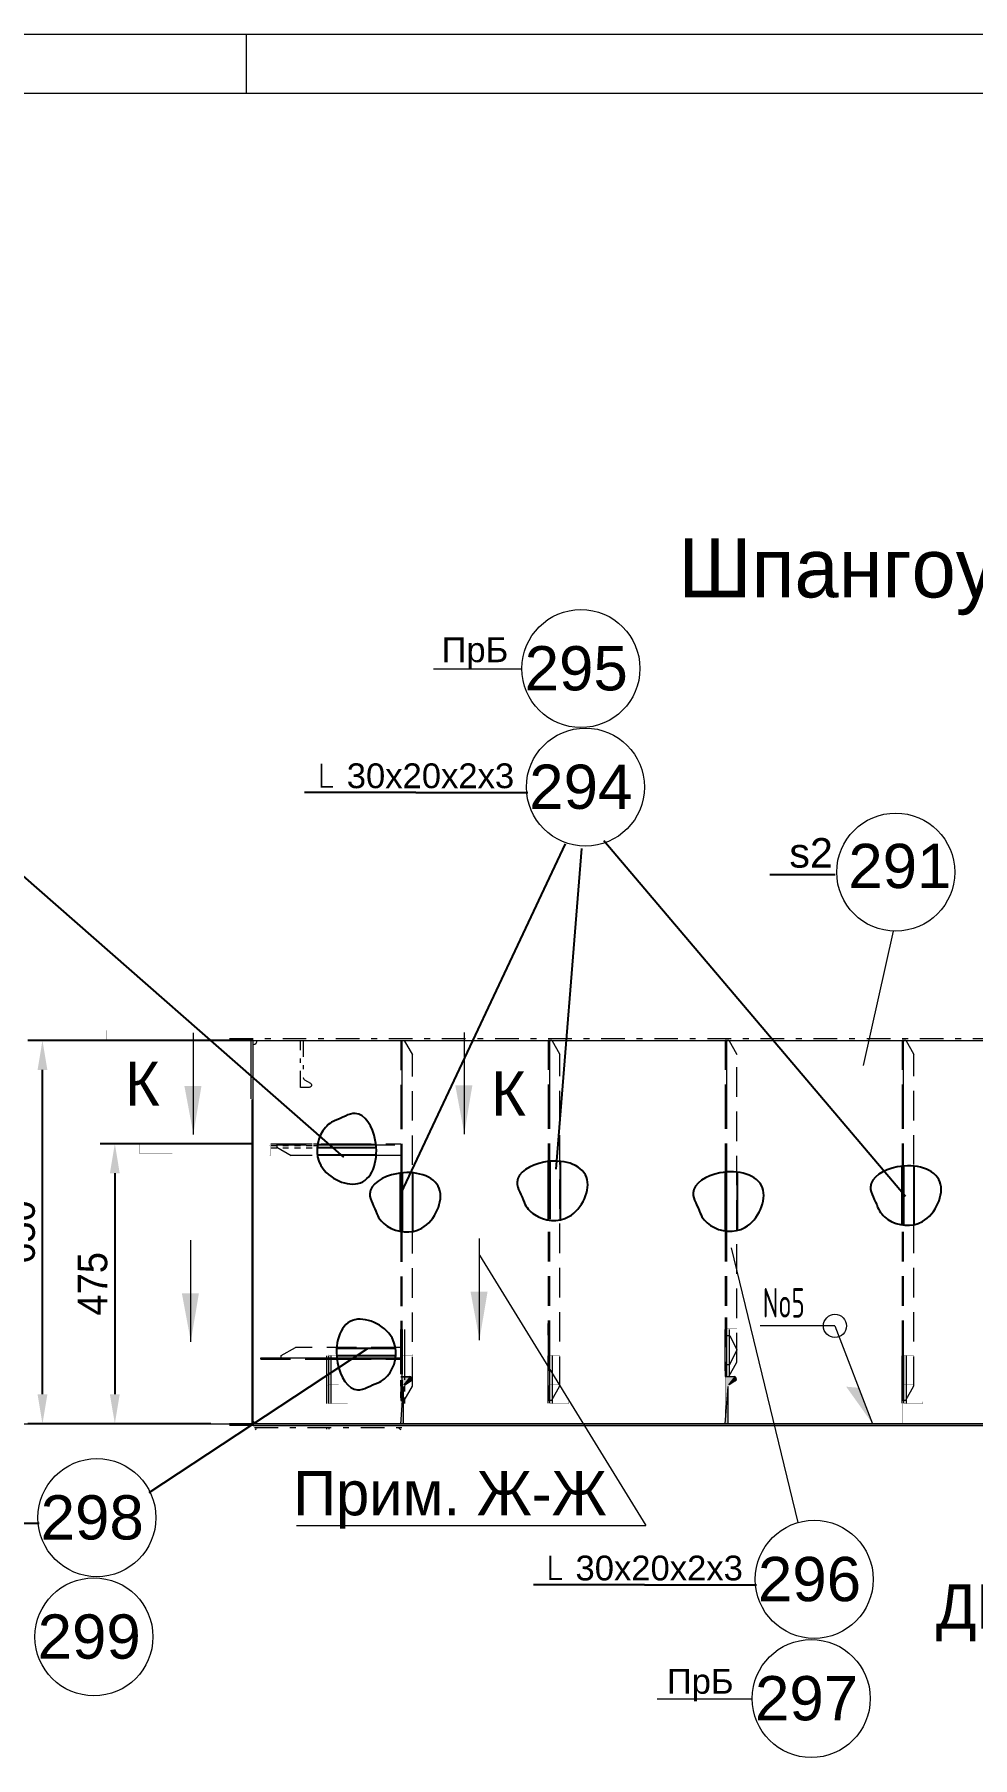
# Model space of a CAD drawing. Header units: millimetres. Extents: x 149544 to 197467, y -3118 to 25363.
# Drawn here: x 180872 to 182462, y 6545 to 9465 of the extents above; entities that cross this region are included whole.
import ezdxf

# ---------------------------------------------------------------- set-up
doc = ezdxf.new("R2010")
doc.units = ezdxf.units.MM
doc.header["$MEASUREMENT"] = 0
for name, pattern in [('K5LT32768', [0]), ('K5LT32769', [0]), ('K5LT32781', [90, 40, -20, 10, -20]), ('K5LT32789', [0]), ('K5LT32790', [520, 450, -30, 10, -30]), ('K5LT32791', [0]), ('K5LT32793', [10, 5, -5]), ('K5LT32795', [75, 50, -25]), ('K5LT32798', [20, 10, -10]), ('K5LT32799', [20, 10, -10]), ('K5LT32813', [90, 40, -20, 10, -20]), ('K5LT32814', [63, 28, -14, 7, -14]), ('K5LT_THIN', [0])]:
    doc.linetypes.add(name, pattern=pattern)
doc.layers.add('pen_035', color=1, linetype='Continuous')
doc.layers.add('pen_7', color=1, linetype='Continuous')
doc.styles.add('KTEXTSTYLE', font='GOST_AU.SHX', dxfattribs={"width": 0.96, "height": 5})
doc.styles.add('style5', font='arial.ttf', dxfattribs={"height": 3})
doc.dimstyles.new('PB20', dxfattribs={"dimscale": 20, "dimtxt": 2.5, "dimasz": 2.5, "dimexe": 1.25, "dimexo": 0, "dimtad": 1, "dimdec": 0, "dimtxsty": 'Standard', "dimcen": 2.5, "dimclrd": 7, "dimclre": 7, "dimclrt": 4, "dimadec": 0, "dimazin": 0, "dimtfac": 1, "dimtdec": 0, "dimtmove": 0, "dimatfit": 3, "dimfxl": 1.25, "dimarcsym": 0})

# ---------------------------------------------------------------- blocks, each defined once
blk = doc.blocks.new('*D3233')
at = {"color": 7, "lineweight": -2}
for p, q in [((181243.1, 7760.5), (180860.9, 7760.5)), ((180885.9, 7160.9), (180885.9, 7710.5)), ((181171.1, 7110.9), (180860.9, 7110.9))]:
    blk.add_line(p, q, dxfattribs=at)
at = {"color": 7}
for points in [[(180877.6, 7710.5), (180894.3, 7710.5), (180885.9, 7760.5)], [(180877.6, 7160.9), (180894.3, 7160.9), (180885.9, 7110.9)]]:
    blk.add_solid(points, dxfattribs=at)
at = {"layer": 'Defpoints', "color": 0}
for p in [(180885.9, 7760.5), (181243.1, 7760.5), (181171.1, 7110.9)]:
    blk.add_point(p, dxfattribs=at)
at = {"color": 4, "insert": (180848.4, 7435.7), "char_height": 50, "attachment_point": 5, "rotation": 90}
blk.add_mtext('\\H50.0;\\W0.965;\\Q0;\\H50.0;\\W0.965;\\Q0;\\Q0;650', dxfattribs=at)
blk = doc.blocks.new('*D3234')
at = {"color": 7, "lineweight": -2}
for p, q in [((181243.1, 7585.4), (180983.6, 7585.4)), ((181008.6, 7535.4), (181008.6, 7160.9)), ((181077.4, 7110.9), (180983.6, 7110.9))]:
    blk.add_line(p, q, dxfattribs=at)
at = {"color": 7}
for points in [[(181000.2, 7535.4), (181016.9, 7535.4), (181008.6, 7585.4)], [(181000.2, 7160.9), (181016.9, 7160.9), (181008.6, 7110.9)]]:
    blk.add_solid(points, dxfattribs=at)
at = {"layer": 'Defpoints', "color": 0}
for p in [(181243.1, 7585.4), (181008.6, 7110.9), (181077.4, 7110.9)]:
    blk.add_point(p, dxfattribs=at)
at = {"color": 4, "insert": (180971.1, 7348.1), "char_height": 50, "attachment_point": 5, "rotation": 90}
blk.add_mtext('\\H50.0;\\W0.965;\\Q0;\\H50.0;\\W0.965;\\Q0;\\Q0;475', dxfattribs=at)
blk = doc.blocks.new('U507')
at = {"layer": 'pen_035', "color": 1, "linetype": 'K5LT32769', "lineweight": 18, "true_color": 0xff0000}
for p, q in [((-152355.7, -1015.1), (-152339, -1015.5)), ((-152355.7, -1015.1), (-152340.7, -1015.1)), ((-152339, -1015.5), (-152340.7, -1015.1))]:
    blk.add_line(p, q, dxfattribs=at)
blk = doc.blocks.new('U508')
at = {"layer": 'pen_035', "color": 1, "linetype": 'K5LT32769', "lineweight": 18, "true_color": 0xff0000}
for p in [(-152348.7, -1028.4), (-152338.7, -1022.6)]:
    blk.add_line(p, (-152337.4, -1021.4), dxfattribs=at)
blk = doc.blocks.new('U509')
at = {"layer": 'pen_035', "color": 1, "linetype": 'K5LT32769', "lineweight": 18, "true_color": 0xff0000}
for p in [(-152348.7, -1028.4), (-152337.4, -1021.4)]:
    blk.add_line(p, (-152336.7, -1019.8), dxfattribs=at)
blk = doc.blocks.new('U510')
at = {"layer": 'pen_035', "color": 1, "linetype": 'K5LT32769', "lineweight": 18, "true_color": 0xff0000}
for p in [(-152348.7, -1028.4), (-152336.7, -1019.8)]:
    blk.add_line(p, (-152336.8, -1018.1), dxfattribs=at)
blk = doc.blocks.new('U511')
at = {"layer": 'pen_035', "color": 1, "linetype": 'K5LT32769', "lineweight": 18, "true_color": 0xff0000}
for p in [(-152349.7, -1029.3), (-152336.8, -1018.1)]:
    blk.add_line(p, (-152337.6, -1016.6), dxfattribs=at)
blk = doc.blocks.new('U512')
at = {"layer": 'pen_035', "color": 1, "linetype": 'K5LT32769', "lineweight": 18, "true_color": 0xff0000}
for p in [(-152349.7, -1029.3), (-152337.6, -1016.6)]:
    blk.add_line(p, (-152339, -1015.5), dxfattribs=at)
blk = doc.blocks.new('U513')
at = {"layer": 'pen_035', "color": 1, "linetype": 'K5LT32769', "lineweight": 18, "true_color": 0xff0000}
blk.add_line((-152355.7, -1095.1), (-152350.7, -1031.9), dxfattribs=at)
blk = doc.blocks.new('U514')
at = {"layer": 'pen_035', "color": 1, "linetype": 'K5LT32769', "lineweight": 18, "true_color": 0xff0000}
for p in [(-152355.7, -1095.1), (-152350.7, -1095.1)]:
    blk.add_line(p, (-152350.7, -1031.9), dxfattribs=at)
blk = doc.blocks.new('U527')
at = {"layer": 'pen_035', "color": 1, "linetype": 'K5LT32769', "lineweight": 18, "true_color": 0xff0000}
for p, q in [((-152905.7, -1015.1), (-152889, -1015.5)), ((-152905.7, -1015.1), (-152890.7, -1015.1)), ((-152889, -1015.5), (-152890.7, -1015.1))]:
    blk.add_line(p, q, dxfattribs=at)
blk = doc.blocks.new('U528')
at = {"layer": 'pen_035', "color": 1, "linetype": 'K5LT32769', "lineweight": 18, "true_color": 0xff0000}
for p in [(-152898.7, -1028.4), (-152888.7, -1022.6)]:
    blk.add_line(p, (-152887.4, -1021.4), dxfattribs=at)
blk = doc.blocks.new('U529')
at = {"layer": 'pen_035', "color": 1, "linetype": 'K5LT32769', "lineweight": 18, "true_color": 0xff0000}
for p in [(-152898.7, -1028.4), (-152887.4, -1021.4)]:
    blk.add_line(p, (-152886.7, -1019.8), dxfattribs=at)
blk = doc.blocks.new('U530')
at = {"layer": 'pen_035', "color": 1, "linetype": 'K5LT32769', "lineweight": 18, "true_color": 0xff0000}
for p in [(-152898.7, -1028.4), (-152886.7, -1019.8)]:
    blk.add_line(p, (-152886.8, -1018.1), dxfattribs=at)
blk = doc.blocks.new('U531')
at = {"layer": 'pen_035', "color": 1, "linetype": 'K5LT32769', "lineweight": 18, "true_color": 0xff0000}
for p in [(-152899.7, -1029.3), (-152886.8, -1018.1)]:
    blk.add_line(p, (-152887.6, -1016.6), dxfattribs=at)
blk = doc.blocks.new('U532')
at = {"layer": 'pen_035', "color": 1, "linetype": 'K5LT32769', "lineweight": 18, "true_color": 0xff0000}
for p in [(-152899.7, -1029.3), (-152887.6, -1016.6)]:
    blk.add_line(p, (-152889, -1015.5), dxfattribs=at)
blk = doc.blocks.new('U533')
at = {"layer": 'pen_035', "color": 1, "linetype": 'K5LT32769', "lineweight": 18, "true_color": 0xff0000}
blk.add_line((-152905.7, -1095.1), (-152900.7, -1031.9), dxfattribs=at)
blk = doc.blocks.new('U534')
at = {"layer": 'pen_035', "color": 1, "linetype": 'K5LT32769', "lineweight": 18, "true_color": 0xff0000}
for p in [(-152905.7, -1095.1), (-152900.7, -1095.1)]:
    blk.add_line(p, (-152900.7, -1031.9), dxfattribs=at)
blk = doc.blocks.new('U1280')
at = {"layer": 'pen_035', "color": 1, "linetype": 'K5LT32769', "lineweight": 18, "true_color": 0xff0000}
for p, q in [((-152905.7, -1015.6), (-152889, -1016)), ((-152905.7, -1015.6), (-152890.7, -1015.6)), ((-152889, -1016), (-152890.7, -1015.6))]:
    blk.add_line(p, q, dxfattribs=at)
blk = doc.blocks.new('U1281')
at = {"layer": 'pen_035', "color": 1, "linetype": 'K5LT32769', "lineweight": 18, "true_color": 0xff0000}
for p in [(-152898.7, -1028.9), (-152888.7, -1023.1)]:
    blk.add_line(p, (-152887.4, -1021.9), dxfattribs=at)
blk = doc.blocks.new('U1282')
at = {"layer": 'pen_035', "color": 1, "linetype": 'K5LT32769', "lineweight": 18, "true_color": 0xff0000}
for p in [(-152898.7, -1028.9), (-152887.4, -1021.9)]:
    blk.add_line(p, (-152886.7, -1020.3), dxfattribs=at)
blk = doc.blocks.new('U1283')
at = {"layer": 'pen_035', "color": 1, "linetype": 'K5LT32769', "lineweight": 18, "true_color": 0xff0000}
for p in [(-152898.7, -1028.9), (-152886.7, -1020.3)]:
    blk.add_line(p, (-152886.8, -1018.6), dxfattribs=at)
blk = doc.blocks.new('U1284')
at = {"layer": 'pen_035', "color": 1, "linetype": 'K5LT32769', "lineweight": 18, "true_color": 0xff0000}
for p in [(-152899.7, -1029.8), (-152886.8, -1018.6)]:
    blk.add_line(p, (-152887.6, -1017.1), dxfattribs=at)
blk = doc.blocks.new('U1285')
at = {"layer": 'pen_035', "color": 1, "linetype": 'K5LT32769', "lineweight": 18, "true_color": 0xff0000}
for p in [(-152899.7, -1029.8), (-152887.6, -1017.1)]:
    blk.add_line(p, (-152889, -1016), dxfattribs=at)
blk = doc.blocks.new('U1286')
at = {"layer": 'pen_035', "color": 1, "linetype": 'K5LT32769', "lineweight": 18, "true_color": 0xff0000}
blk.add_line((-152905.7, -1095.6), (-152900.7, -1032.4), dxfattribs=at)
blk = doc.blocks.new('U1287')
at = {"layer": 'pen_035', "color": 1, "linetype": 'K5LT32769', "lineweight": 18, "true_color": 0xff0000}
for p in [(-152905.7, -1095.6), (-152900.7, -1095.6)]:
    blk.add_line(p, (-152900.7, -1032.4), dxfattribs=at)

msp = doc.modelspace()

# ---------------------------------------------------------------- hatches: boundary and pattern name
for points in [[(181126.5, 7683.4), (181155.4, 7683.4), (181141.7, 7602)], [(181585.7, 7684.3), (181614.6, 7684.3), (181600.9, 7602.8)], [(181122.2, 7332.1), (181151.1, 7332.1), (181137.4, 7250.6)], [(181611.5, 7334.9), (181640.4, 7334.9), (181626.7, 7253.4)], [(181493.1, 7110.9), (181498.1, 7110.9), (181498.1, 7174.2), (181498.4, 7175.5), (181499.1, 7176.8), (181500.1, 7177.6), (181510.1, 7183.4), (181511.4, 7184.6), (181512.1, 7186.2), (181512, 7187.9), (181511.2, 7189.5), (181509.8, 7190.5), (181508.1, 7190.9), (181493.1, 7190.9)], [(181493.1, 7110.4), (181498.1, 7110.4), (181498.1, 7173.7), (181498.4, 7175), (181499.1, 7176.3), (181500.1, 7177.1), (181510.1, 7182.9), (181511.4, 7184.1), (181512.1, 7185.7), (181512, 7187.4), (181511.2, 7189), (181509.8, 7190), (181508.1, 7190.4), (181493.1, 7190.4)], [(182043.1, 7110.9), (182048.1, 7110.9), (182048.1, 7174.2), (182048.4, 7175.5), (182049.1, 7176.8), (182050.1, 7177.6), (182060.1, 7183.4), (182061.4, 7184.6), (182062.1, 7186.2), (182062, 7187.9), (182061.2, 7189.5), (182059.8, 7190.5), (182058.1, 7190.9), (182043.1, 7190.9)], [(182270.8, 7171.8), (182248.2, 7173.8), (182293.1, 7110.9)]]:
    msp.add_hatch(color=0).paths.add_polyline_path(points)

# ---------------------------------------------------------------- linework, layer by layer
at = {"color": 7, "linetype": 'K5LT32768', "lineweight": 18}
for p, q in [((185451.3, 9465.2), (168631.3, 9465.2)), ((181231.3, 9465.2), (181231.3, 9365.2))]:
    msp.add_line(p, q, dxfattribs=at)
at = {"color": 1, "linetype": 'K5LT32769', "lineweight": 18, "true_color": 0xff0000}
msp.add_line((185351.3, 9365.2), (169031.3, 9365.2), dxfattribs=at)
at = {"color": 0, "linetype": 'K5LT32768', "lineweight": 18}
for p, q in [((181696.9, 8389.4), (181548.6, 8389.4)), ((182327.9, 7945.8), (182277.3, 7717.9)), ((181141.9, 7601), (181141.9, 7773.2)), ((181601.1, 7601.9), (181601.1, 7774.1)), ((181626.9, 7252.5), (181626.9, 7424.7)), ((181626.9, 7396.4), (181908.5, 6938.4)), ((182053.1, 7409.3), (182166.5, 6943.5)), ((182229.2, 7276.8), (182102.3, 7276.8)), ((182229.2, 7276.8), (182293.1, 7110.9)), ((181316.5, 6938.4), (181908.5, 6938.4)), ((182087.4, 6644), (181928.1, 6644))]:
    msp.add_line(p, q, dxfattribs=at)
at = {"color": 7}
for p, q in [((181518.6, 8180.6), (181330.2, 8180.6)), ((181493.7, 7501.8), (181772.4, 8093.9)), ((181837.3, 8099.3), (182348.6, 7496.4)), ((180820.4, 8067.6), (181396.3, 7562.5)), ((181799.4, 8085.8), (181756.2, 7542.4)), ((181450.9, 7583.7), (181352.5, 7583.7)), ((181450.9, 7578.5), (181352.5, 7578.5)), ((181450.9, 7566.3), (181352.5, 7566.3)), ((181492.5, 7536.4), (181492.5, 7437.9)), ((181495.8, 7536.4), (181495.8, 7437.9)), ((181513.3, 7536.4), (181513.3, 7437.9)), ((181743, 7555.4), (181743, 7456.9)), ((181745.9, 7555.8), (181745.9, 7457.4)), ((181763.2, 7555.2), (181763.2, 7456.7)), ((182043.1, 7536.9), (182043.1, 7438.4)), ((182045, 7537.6), (182045, 7439.1)), ((182063.3, 7537.2), (182063.3, 7438.7)), ((182342.6, 7547), (182342.6, 7448.5)), ((182345.4, 7547.8), (182345.4, 7449.3)), ((182362.8, 7547.4), (182362.8, 7448.9)), ((181066.7, 6994.7), (181437.9, 7238.8)), ((181385.3, 7238.9), (181483.8, 7238.9)), ((181385.3, 7226.7), (181483.8, 7226.7)), ((181385.3, 7221.4), (181483.8, 7221.4)), ((181906.3, 6838), (181718, 6838))]:
    msp.add_line(p, q, dxfattribs=at)
for p, q in [((181518.6, 8180.6), (181708.6, 8180.6)), ((182119.1, 8041.9), (182229.8, 8041.9)), ((180690.5, 6942.5), (180880.5, 6942.5)), ((181906.3, 6838), (182096.3, 6838))]:
    msp.add_line(p, q)
at = {"color": 0, "linetype": 'K5LT32781', "lineweight": 18}
for p, q in [((181203.1, 7763.9), (183743.1, 7763.9)), ((181203.1, 7760.9), (181203.1, 7760.9)), ((181338.1, 7680.8), (181323.1, 7680.8)), ((181328.1, 7697.5), (181328.4, 7696.1)), ((181328.4, 7696.1), (181329.1, 7694.9)), ((181329.1, 7694.9), (181330.1, 7694)), ((181330.1, 7694), (181340.1, 7688.2)), ((181339.8, 7681.1), (181338.1, 7680.8)), ((181341.2, 7682.2), (181339.8, 7681.1)), ((181340.1, 7688.2), (181341.4, 7687.1)), ((181342, 7683.7), (181341.2, 7682.2)), ((181341.4, 7687.1), (181342.1, 7685.5)), ((181342.1, 7685.5), (181342, 7683.7)), ((181245.4, 7107.9), (181494.8, 7107.9)), ((181245.4, 7104.4), (181494.8, 7104.4)), ((181246.6, 7102.1), (181247.9, 7100.9)), ((181248.7, 7104.3), (181250, 7103)), ((181368.1, 7102.4), (181368.1, 7104.5)), ((181368.1, 7101.9), (181368.1, 7104)), ((181372.1, 7102.4), (181372.1, 7104.5)), ((181372.1, 7101.9), (181372.1, 7104)), ((181490.3, 7103), (181491.5, 7104.3)), ((181490.3, 7102.5), (181491.5, 7103.8)), ((181492.4, 7100.9), (181493.6, 7102.1)), ((181492.4, 7100.4), (181493.6, 7101.6))]:
    msp.add_line(p, q, dxfattribs=at)
at = {"color": 0, "linetype": 'K5LT32769', "lineweight": 18}
for p, q in [((181239.1, 7760.4), (181239.1, 7661.8)), ((181243.1, 7760.5), (183747.1, 7760.4)), ((181243.1, 7110.4), (181243.1, 7760.5)), ((181493.1, 7760.4), (181499.1, 7760.4)), ((181495.1, 7760.4), (181495.1, 7660.4)), ((181499.1, 7760.4), (181513.1, 7736.1)), ((181743.1, 7760.9), (181749.1, 7760.9)), ((181745.1, 7760.9), (181745.1, 7660.9)), ((181749.1, 7760.9), (181763.1, 7736.6)), ((182043.1, 7760.9), (182049.1, 7760.9)), ((182045.1, 7760.9), (182045.1, 7660.9)), ((182049.1, 7760.9), (182063.1, 7736.6)), ((182343.1, 7760.9), (182349.1, 7760.9)), ((182345.1, 7760.9), (182345.1, 7660.9)), ((182349.1, 7760.9), (182363.1, 7736.6)), ((181241.1, 7110.4), (181241.1, 7660.4)), ((181283.1, 7585.4), (181283.1, 7579.4)), ((181283.1, 7579.4), (181307.4, 7565.4)), ((181493.1, 7585.4), (181493.1, 7565.4)), ((181493.1, 7200.4), (181493.1, 7270.9)), ((181496.1, 7200.4), (181496.1, 7270.9)), ((181743.1, 7260.9), (181743.1, 7280.9)), ((182043.1, 7200.4), (182043.1, 7270.9)), ((182045.1, 7290.9), (182045.1, 7190.9)), ((182046.1, 7200.4), (182046.1, 7270.9)), ((181493.1, 7199.9), (181493.1, 7270.4)), ((181493.1, 7225.4), (181493.1, 7245.4)), ((181495.1, 7250.4), (181495.1, 7150.4)), ((181496.1, 7199.9), (181496.1, 7270.4)), ((181745.1, 7250.9), (181745.1, 7150.9)), ((182046.1, 7260.3), (182051.2, 7260.3)), ((182051.2, 7260.3), (182063.1, 7236)), ((182345.1, 7250.9), (182345.1, 7150.9)), ((181256.1, 7222.4), (181356.1, 7222.4)), ((181290.8, 7226.4), (181315, 7240.4)), ((181290.8, 7220.4), (181290.8, 7226.4)), ((181368.1, 7145.9), (181368.1, 7225.9)), ((181368.1, 7145.4), (181368.1, 7225.4)), ((181371.1, 7145.9), (181371.1, 7225.9)), ((181371.1, 7145.4), (181371.1, 7225.4)), ((181393.1, 7222.4), (181493.1, 7222.4)), ((181743.1, 7145.9), (181743.1, 7225.9)), ((181746.1, 7145.9), (181746.1, 7225.9)), ((182049.1, 7190.9), (182063.1, 7215.1)), ((182051.2, 7211.5), (182063.1, 7235.7)), ((182063.1, 7236), (182063.1, 7235.7)), ((182343.1, 7145.9), (182343.1, 7225.9)), ((182346.1, 7145.9), (182346.1, 7225.9)), ((182043.1, 7190.9), (182049.1, 7190.9)), ((182046.1, 7211.5), (182051.2, 7211.5)), ((181499.1, 7150.4), (181513.1, 7174.6)), ((181749.1, 7150.9), (181763.1, 7175.1)), ((182349.1, 7150.9), (182363.1, 7175.1)), ((181493.1, 7150.4), (181499.1, 7150.4)), ((181743.1, 7150.9), (181749.1, 7150.9)), ((182343.1, 7150.9), (182349.1, 7150.9)), ((181243.1, 7110.9), (181203.1, 7110.9)), ((181243.1, 7107.9), (181203.1, 7107.9)), ((181243.1, 7115.4), (181248.1, 7110.9)), ((181243.1, 7110.9), (183743.1, 7110.9)), ((181243.1, 7107.9), (183743.1, 7107.9))]:
    msp.add_line(p, q, dxfattribs=at)
at = {"color": 0, "linetype": 'K5LT32814', "lineweight": 18}
for p, q in [((181323.1, 7680.8), (181323.1, 7760.8)), ((181328.1, 7760.8), (181328.1, 7697.5))]:
    msp.add_line(p, q, dxfattribs=at)
at = {"color": 0, "linetype": 'K5LT32795', "lineweight": 18}
for p, q in [((181493.1, 7760.4), (181493.1, 7660.4)), ((181493.1, 7760.4), (181495.1, 7760.4)), ((181743.1, 7760.9), (181743.1, 7660.9)), ((181743.1, 7760.9), (181745.1, 7760.9)), ((182043.1, 7760.9), (182043.1, 7660.9)), ((182043.1, 7760.9), (182045.1, 7760.9)), ((182343.1, 7760.9), (182343.1, 7660.9)), ((182343.1, 7760.9), (182345.1, 7760.9)), ((181513.1, 7174.6), (181513.1, 7736.1)), ((181763.1, 7175.1), (181763.1, 7736.6)), ((182063.1, 7215.1), (182063.1, 7736.6)), ((182363.1, 7175.1), (182363.1, 7736.6)), ((181493.1, 7660.4), (181493.1, 7250.4)), ((181495.1, 7660.4), (181495.1, 7250.4)), ((181743.1, 7660.9), (181743.1, 7250.9)), ((181745.1, 7660.9), (181745.1, 7250.9)), ((182043.1, 7660.9), (182043.1, 7290.9)), ((182045.1, 7660.9), (182045.1, 7290.9)), ((182343.1, 7660.9), (182343.1, 7250.9)), ((182345.1, 7660.9), (182345.1, 7250.9)), ((181283.1, 7585.4), (181388.1, 7585.4)), ((181283.1, 7585.4), (181283.1, 7583.4)), ((181283.1, 7583.4), (181493.1, 7583.4)), ((181493.1, 7565.4), (181307.4, 7565.4)), ((181388.1, 7585.4), (181393.1, 7585.4)), ((181393.1, 7585.4), (181493.1, 7585.4)), ((181493.1, 7585.4), (181493.1, 7583.4)), ((182043.1, 7290.9), (182043.1, 7190.9)), ((181493.1, 7250.4), (181493.1, 7150.4)), ((181743.1, 7260.9), (181743.1, 7262.9)), ((181743.1, 7250.9), (181743.1, 7150.9)), ((182343.1, 7250.9), (182343.1, 7150.9)), ((181256.1, 7220.4), (181256.1, 7222.4)), ((181256.1, 7220.4), (181356.1, 7220.4)), ((181493.1, 7240.4), (181315, 7240.4)), ((181356.1, 7222.4), (181393.1, 7222.4)), ((181356.1, 7220.4), (181393.1, 7220.4)), ((181393.1, 7220.4), (181493.1, 7220.4)), ((181493.1, 7225.4), (181493.1, 7227.4)), ((182043.1, 7190.9), (182045.1, 7190.9)), ((181493.1, 7150.4), (181495.1, 7150.4)), ((181743.1, 7150.9), (181745.1, 7150.9)), ((182343.1, 7150.9), (182345.1, 7150.9))]:
    msp.add_line(p, q, dxfattribs=at)
at = {"color": 0, "linetype": 'K5LT32799', "lineweight": 18}
for p, q in [((181273.1, 7585.4), (181345.1, 7585.4)), ((181273.1, 7582.4), (181345.1, 7582.4)), ((181345.1, 7585.4), (181353.1, 7585.4)), ((181345.1, 7582.4), (181353.1, 7582.4)), ((182043.1, 7200.4), (182043.1, 7270.9)), ((182046.1, 7200.4), (182046.1, 7270.9)), ((181368.1, 7155.4), (181368.1, 7225.9)), ((181371.1, 7155.4), (181371.1, 7225.9)), ((181493.1, 7154.9), (181493.1, 7225.4)), ((181496.1, 7154.9), (181496.1, 7225.4)), ((181743.1, 7155.4), (181743.1, 7225.9)), ((181746.1, 7155.4), (181746.1, 7225.9)), ((182343.1, 7155.4), (182343.1, 7225.9)), ((182346.1, 7155.4), (182346.1, 7225.9))]:
    msp.add_line(p, q, dxfattribs=at)
at = {"color": 0, "linetype": 'K5LT32798', "lineweight": 18}
for p, q in [((181273.1, 7578.3), (181353.1, 7578.3)), ((182050.2, 7190.9), (182050.2, 7270.9)), ((181375.2, 7145.9), (181375.2, 7225.9)), ((181500.2, 7145.4), (181500.2, 7225.4)), ((181750.2, 7145.9), (181750.2, 7225.9)), ((182350.2, 7145.9), (182350.2, 7225.9))]:
    msp.add_line(p, q, dxfattribs=at)
at = {"color": 0, "linetype": 'K5LT_THIN', "lineweight": 18}
msp.add_line((181137.6, 7249.7), (181137.6, 7421.9), dxfattribs=at)
at = {"color": 0, "linetype": 'K5LT32791', "lineweight": 18}
for p, q in [((181500.2, 7190.9), (181500.2, 7270.9)), ((182050.2, 7190.9), (182050.2, 7270.9)), ((181500.2, 7190.4), (181500.2, 7270.4)), ((181375.2, 7145.9), (181375.2, 7225.9)), ((181375.2, 7145.4), (181375.2, 7225.4)), ((181750.2, 7145.9), (181750.2, 7225.9)), ((182350.2, 7145.9), (182350.2, 7225.9)), ((182493.1, 7110.9), (181243.1, 7110.9))]:
    msp.add_line(p, q, dxfattribs=at)
at = {"color": 0, "linetype": 'K5LT32790', "lineweight": 18}
msp.add_line((180113.1, 7110.9), (184283.7, 7110.9), dxfattribs=at)
at = {"const_width": 3}
for points in [[(181359, 8229.7), (181359, 8190.4), (181378.6, 8190.4)], [(181746.7, 6887.2), (181746.7, 6847.9), (181766.3, 6847.9)]]:
    msp.add_lwpolyline(points, dxfattribs=at)
at = {"color": 0, "linetype": 'K5LT32789', "const_width": 0.18}
for points in [[(180994.5, 7777.6), (180939.5, 7777.6), (180939.5, 7760.5), (180994.5, 7760.5)], [(181105.9, 7585.4), (181051, 7585.4), (181051, 7568.3), (181105.9, 7568.3)]]:
    msp.add_lwpolyline(points, close=True, dxfattribs=at)
at = {"color": 0, "linetype": 'K5LT32813', "const_width": 0.18}
msp.add_lwpolyline([(181323.1, 7680.8), (181327.4, 7680.8), (181327.4, 7585.4), (181323.1, 7585.4)], close=True, dxfattribs=at)
at = {"color": 0, "linetype": 'K5LT_THIN', "const_width": 0.18}
for points in [[(181117.8, 7602), (181218.8, 7602)], [(181625, 7601.9), (181524, 7601.9)], [(181113.5, 7250.6), (181214.4, 7250.6)], [(181650.8, 7252.5), (181549.8, 7252.5)]]:
    msp.add_lwpolyline(points, dxfattribs=at)
at = {"color": 0, "linetype": 'K5LT32793', "const_width": 0.18}
for points in [[(181243.1, 7585.4), (181243.1, 7584.4), (181243.4, 7583.7), (181244.1, 7583.4), (181269.1, 7583.4), (181270.1, 7583.1), (181270.9, 7582.4), (181271.1, 7581.4), (181271.1, 7566.4), (181271.4, 7565.7), (181272.1, 7565.4), (181273.1, 7565.4), (181273.1, 7585.4), (181243.1, 7585.4)], [(182043.1, 7110.9), (182048.1, 7110.9), (182048.1, 7174.2), (182048.4, 7175.5), (182049.1, 7176.8), (182050.1, 7177.6), (182060.1, 7183.4), (182061.4, 7184.6), (182062.1, 7186.2), (182062, 7187.9), (182061.2, 7189.5), (182059.8, 7190.5), (182058.1, 7190.9), (182043.1, 7190.9), (182043.1, 7110.9)], [(181368.2, 7110.9), (181371.2, 7110.9), (181371.2, 7145.2), (181403.2, 7145.2), (181403.2, 7148.4), (181368.2, 7148.4), (181368.2, 7110.9)], [(181743.2, 7110.9), (181746.2, 7110.9), (181746.2, 7145.2), (181778.2, 7145.2), (181778.2, 7148.4), (181743.2, 7148.4), (181743.2, 7110.9)], [(182343.1, 7110.9), (182346.1, 7110.9), (182346.1, 7145.2), (182378.1, 7145.2), (182378.1, 7148.4), (182343.1, 7148.4), (182343.1, 7110.9)]]:
    msp.add_lwpolyline(points, dxfattribs=at)
at = {"color": 0, "linetype": 'K5LT32769', "const_width": 0.18}
for points in [[(181243.1, 7585.4), (181243.1, 7584.4), (181243.4, 7583.7), (181244.1, 7583.4), (181269.1, 7583.4), (181270.1, 7583.1), (181270.9, 7582.4), (181271.1, 7581.4), (181271.1, 7566.4), (181271.4, 7565.7), (181272.1, 7565.4), (181273.1, 7565.4), (181273.1, 7585.4), (181243.1, 7585.4)], [(182046.1, 7262.8), (182046.1, 7273), (182063.1, 7273), (182063.1, 7275.5), (182046.1, 7275.5), (182045.6, 7275.4), (182045.1, 7275.3), (182044.6, 7275.1), (182044.2, 7274.8), (182043.8, 7274.4), (182043.5, 7273.9), (182043.3, 7273.4), (182043.2, 7272.9), (182043.1, 7262.8)], [(181371.1, 7217), (181371.1, 7226.6), (181388.1, 7226.6), (181388.1, 7229.1), (181371.1, 7229.1), (181370.6, 7229), (181370.1, 7228.9), (181369.6, 7228.6), (181369.2, 7228.3), (181368.8, 7227.9), (181368.5, 7227.5), (181368.3, 7227), (181368.2, 7226.5), (181368.1, 7217)], [(181496.1, 7216.5), (181496.1, 7226.1), (181513.1, 7226.1), (181513.1, 7228.6), (181496.1, 7228.6), (181495.6, 7228.5), (181495.1, 7228.4), (181494.6, 7228.1), (181494.2, 7227.8), (181493.8, 7227.4), (181493.5, 7227), (181493.3, 7226.5), (181493.2, 7226), (181493.1, 7216.5)], [(181746.1, 7217), (181746.1, 7226.6), (181763.1, 7226.6), (181763.1, 7229.1), (181746.1, 7229.1), (181745.6, 7229), (181745.1, 7228.9), (181744.6, 7228.6), (181744.2, 7228.3), (181743.8, 7227.9), (181743.5, 7227.5), (181743.3, 7227), (181743.2, 7226.5), (181743.1, 7217)], [(182346.1, 7217), (182346.1, 7226.6), (182363.1, 7226.6), (182363.1, 7229.1), (182346.1, 7229.1), (182345.6, 7229), (182345.1, 7228.9), (182344.6, 7228.6), (182344.2, 7228.3), (182343.8, 7227.9), (182343.5, 7227.5), (182343.3, 7227), (182343.2, 7226.5), (182343.1, 7217)]]:
    msp.add_lwpolyline(points, dxfattribs=at)
at = {"color": 0, "linetype": 'K5LT32795', "const_width": 0.18}
for points in [[(181371.1, 7217), (181371.1, 7226.6), (181388.1, 7226.6), (181388.1, 7229.1), (181371.1, 7229.1), (181370.6, 7229), (181370.1, 7228.9), (181369.6, 7228.6), (181369.2, 7228.3), (181368.8, 7227.9), (181368.5, 7227.5), (181368.3, 7227), (181368.2, 7226.5), (181368.1, 7217)], [(181746.1, 7217), (181746.1, 7226.6), (181763.1, 7226.6), (181763.1, 7229.1), (181746.1, 7229.1), (181745.6, 7229), (181745.1, 7228.9), (181744.6, 7228.6), (181744.2, 7228.3), (181743.8, 7227.9), (181743.5, 7227.5), (181743.3, 7227), (181743.2, 7226.5), (181743.1, 7217)], [(182346.1, 7217), (182346.1, 7226.6), (182363.1, 7226.6), (182363.1, 7229.1), (182346.1, 7229.1), (182345.6, 7229), (182345.1, 7228.9), (182344.6, 7228.6), (182344.2, 7228.3), (182343.8, 7227.9), (182343.5, 7227.5), (182343.3, 7227), (182343.2, 7226.5), (182343.1, 7217)], [(181371.1, 7164.8), (181371.1, 7174.4), (181388.1, 7174.4), (181388.1, 7176.9), (181371.1, 7176.9), (181370.6, 7176.8), (181370.1, 7176.7), (181369.6, 7176.4), (181369.2, 7176.1), (181368.8, 7175.7), (181368.5, 7175.3), (181368.3, 7174.8), (181368.2, 7174.3), (181368.1, 7164.8)], [(181746.1, 7164.8), (181746.1, 7174.4), (181763.1, 7174.4), (181763.1, 7176.9), (181746.1, 7176.9), (181745.6, 7176.8), (181745.1, 7176.7), (181744.6, 7176.4), (181744.2, 7176.1), (181743.8, 7175.7), (181743.5, 7175.3), (181743.3, 7174.8), (181743.2, 7174.3), (181743.1, 7164.8)], [(182346.1, 7164.8), (182346.1, 7174.4), (182363.1, 7174.4), (182363.1, 7176.9), (182346.1, 7176.9), (182345.6, 7176.8), (182345.1, 7176.7), (182344.6, 7176.4), (182344.2, 7176.1), (182343.8, 7175.7), (182343.5, 7175.3), (182343.3, 7174.8), (182343.2, 7174.3), (182343.1, 7164.8)]]:
    msp.add_lwpolyline(points, dxfattribs=at)
at = {"color": 0, "linetype": 'K5LT32768', "lineweight": 18}
for centre, radius in [((181798.6, 8390.7), 100), ((181806.3, 8189.8), 100), ((182332.3, 8045.7), 100), ((182229.2, 7276.8), 19.6), ((180978.2, 6951.8), 100), ((182194.1, 6847.3), 100), ((180973.2, 6749.9), 100), ((182189, 6645.3), 100)]:
    msp.add_circle(centre, radius, dxfattribs=at)
at = {"color": 0, "linetype": 'K5LT32769', "lineweight": 18}
msp.add_arc((181243.1, 7760.9), 7, 270, 0, dxfattribs=at)
at = {"color": 7}
for points, start_tangent, end_tangent in [([(181382.1, 7624.7), (181416.1, 7636.9), (181450.1, 7591.5), (181424.8, 7519.2), (181357.7, 7548.8), (181361.2, 7607.2), (181382.1, 7624.7)], (0.944566, 0.328323), (0.944566, 0.328323)), ([(181452.9, 7466.7), (181440.7, 7500.7), (181486.1, 7534.7), (181558.5, 7509.5), (181528.8, 7442.3), (181470.4, 7445.8), (181452.9, 7466.7)], (-0.328323, 0.944566), (-0.328323, 0.944566)), ([(181702.5, 7486.3), (181690.3, 7520.3), (181735.6, 7554.3), (181808, 7529), (181778.3, 7461.9), (181719.9, 7465.4), (181702.5, 7486.3)], (-0.328323, 0.944566), (-0.328323, 0.944566)), ([(182000.9, 7468), (181988.7, 7502), (182034, 7536), (182106.4, 7510.7), (182076.7, 7443.6), (182018.3, 7447.1), (182000.9, 7468)], (-0.328323, 0.944566), (-0.328323, 0.944566)), ([(182301.6, 7478.1), (182289.4, 7512.1), (182334.7, 7546.1), (182407.1, 7520.8), (182377.5, 7453.7), (182319, 7457.2), (182301.6, 7478.1)], (-0.328323, 0.944566), (-0.328323, 0.944566)), ([(181454.1, 7180.4), (181420.1, 7168.2), (181386.2, 7213.6), (181411.4, 7286), (181478.5, 7256.3), (181475.1, 7197.9), (181454.1, 7180.4)], (-0.944566, -0.328323), (-0.944566, -0.328323))]:
    msp.add_spline(points, degree=3, dxfattribs=dict(at, start_tangent=start_tangent, end_tangent=end_tangent))

# ---------------------------------------------------------------- block references
at = {"color": 0}
for name in ['U527', 'U1280', 'U532', 'U1285', 'U531', 'U1284', 'U530', 'U1283', 'U529', 'U1282', 'U528', 'U1281', 'U507', 'U512', 'U511', 'U510', 'U509', 'U508', 'U533', 'U534', 'U1286', 'U1287', 'U513', 'U514']:
    msp.add_blockref(name, (334398.8, 8206), dxfattribs=at)

# ---------------------------------------------------------------- texts
at = {"color": 0, "insert": (182106.8, 7340.8), "char_height": 2.5, "attachment_point": 1, "style": 'KTEXTSTYLE'}
msp.add_mtext('\\H3.5;\\W0.965;\\Q15;\\Q0;\\W0.765;\\H50.00;{\\c16711935;No5}', dxfattribs=at)
at = {"layer": 'pen_7', "color": 0, "style": 'style5', "width": 0.965}
for s, height, p in [('Шпангоут 22, см. в нос', 100, (181964, 8511.2)), ('К', 75, (181025.9, 7649.8)), ('К', 75, (181646.3, 7633.2)), ('Прим. Ж-Ж', 75, (181311, 6955.8)), ('ДП', 75, (182400.5, 6763.7))]:
    msp.add_text(s, height=height, dxfattribs=at).set_placement(p)
at = {"layer": 'pen_7', "color": 0, "style": 'style5'}
for s, height, p in [('ПрБ', 42, (181562.3, 8401.5)), ('30х20х2х3', 42, (181401.7, 8188)), ('s2', 50, (182151.9, 8053.4)), ('30х20х2х3', 42, (181789.4, 6845.5)), ('ПрБ', 42, (181944.2, 6653.5))]:
    msp.add_text(s, height=height, dxfattribs=at).set_placement(p)
at = {"layer": 'pen_7', "color": 2, "style": 'style5'}
for s, p in [('295', (181703.3, 8353.7)), ('294', (181711, 8152.9)), ('291', (182251.9, 8018.7)), ('298', (180882.9, 6914.8)), ('296', (182098.7, 6810.3)), ('299', (180877.8, 6712.9)), ('297', (182093.7, 6608.4))]:
    msp.add_text(s, height=75, dxfattribs=at).set_placement(p)

# ---------------------------------------------------------------- dimensions: what is measured, and where the dimension line sits
at = {"color": 0}
for base, p1, p2, text, picture, middle in [((180885.9, 7760.5), (181171.1, 7110.9), (181243.1, 7760.5), '\\H50.0;\\W0.965;\\Q0;\\H50.0;\\W0.965;\\Q0;\\Q0;650', '*D3233', (180885.9, 7435.7)), ((181008.6, 7110.9), (181243.1, 7585.4), (181077.4, 7110.9), '\\H50.0;\\W0.965;\\Q0;\\H50.0;\\W0.965;\\Q0;\\Q0;475', '*D3234', (181008.6, 7348.1))]:
    dim = msp.add_linear_dim(base=base, p1=p1, p2=p2, angle=90, text=text, dimstyle='PB20', dxfattribs=at)
    dim.commit()
    dim.dimension.update_dxf_attribs({"geometry": picture, "text_midpoint": middle, "dimtype": 160})

doc.saveas('drawing.dxf')
